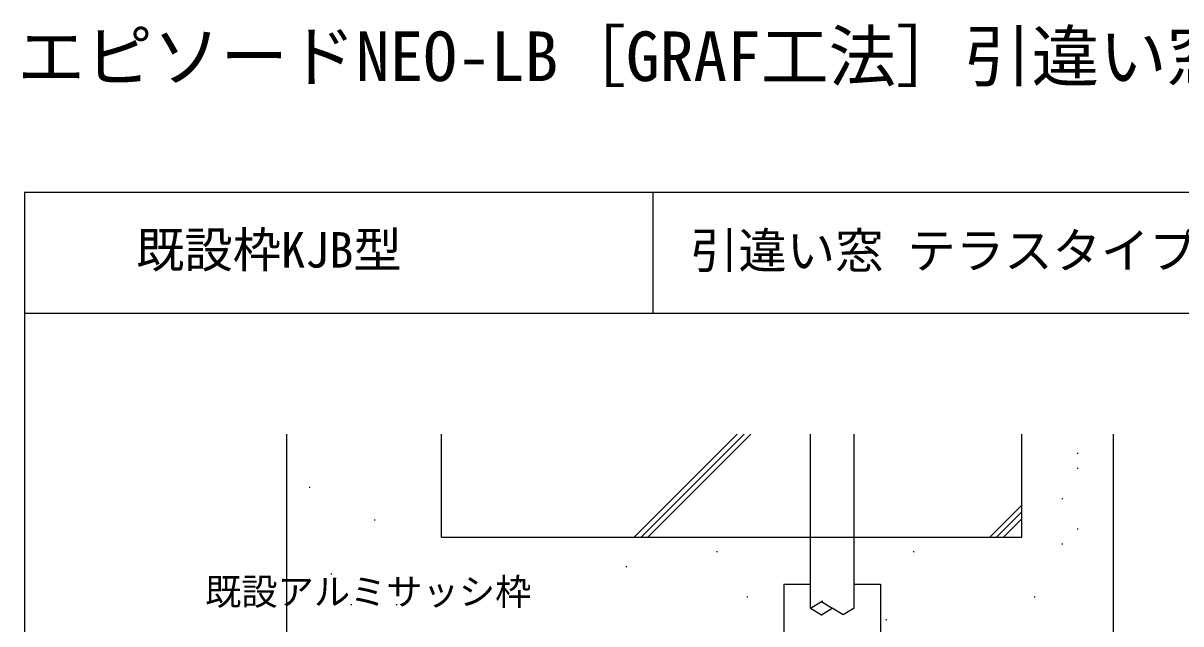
# Model space of a CAD drawing. Units: millimetres, scale not verified. Extents: x -437 to 438, y -281 to 279.
# Drawn here: x -437.1 to -197.6, y 154.5 to 278.7 of the extents above; entities that cross this region are included whole.
import ezdxf
from ezdxf.enums import TextEntityAlignment as Align

# ---------------------------------------------------------------- set-up
doc = ezdxf.new("R2010")
doc.units = ezdxf.units.MM
doc.header["$LTSCALE"] = 2
for name, color, linetype in [('0-1_USER1', 3, 'Continuous'), ('0-5_YKK_13', 4, 'Continuous'), ('0-7_YKK_D', 6, 'Continuous'), ('0-8_YKK_ZWAK', 7, 'Continuous'), ('0-9_YSS_K', 3, 'Continuous'), ('0-A_YSS_KE', 3, 'Continuous')]:
    doc.layers.add(name, color=color, linetype=linetype)
doc.styles.add('ＭＳ ゴシック', font='')
doc.styles.get('ＭＳ ゴシック').set_extended_font_data('MS Gothic')

msp = doc.modelspace()

# ---------------------------------------------------------------- linework, layer by layer
at = {"layer": '0-5_YKK_13'}
for p, q in [((-279.697, 162.7), (-279.697, 152.7)), ((-279.697, 162.7), (-274.197, 162.7)), ((-265.197, 162.7), (-259.697, 162.7)), ((-259.697, 162.7), (-259.697, 152.7)), ((-271.682, 159.1), (-271.947, 159.1))]:
    msp.add_line(p, q, dxfattribs=at)
for points in [[(-274.197, 157.7), (-274.197, 172.4), (-274.197, 193.7)], [(-265.197, 157.7), (-265.197, 172.4), (-265.197, 193.7)], [(-274.197, 157.7), (-271.947, 159.1), (-269.697, 157.7)], [(-274.197, 157.7), (-271.947, 156.3), (-269.697, 157.7)], [(-271.976, 156.3), (-271.962, 156.3), (-271.947, 156.3)], [(-265.197, 157.7), (-267.447, 156.3), (-269.697, 157.7)]]:
    msp.add_lwpolyline(points, dxfattribs=at)
at = {"layer": '0-8_YKK_ZWAK'}
for p, q in [((-436.8, 243.7), (-436.8, -281.3)), ((438.2, 243.7), (-436.8, 243.7)), ((-306.8, 243.7), (-306.8, 218.7)), ((438.2, 218.7), (-436.8, 218.7))]:
    msp.add_line(p, q, dxfattribs=at)
at = {"layer": '0-9_YSS_K'}
for p, q in [((-310.662, 172.4), (-289.362, 193.7)), ((-309.248, 172.4), (-287.948, 193.7)), ((-307.834, 172.4), (-286.534, 193.7)), ((-219.061, 189.775), (-218.861, 189.775)), ((-219.061, 186.646), (-218.861, 186.646)), ((-377.866, 182.707), (-377.666, 182.707)), ((-222.19, 180.388), (-221.99, 180.388)), ((-230.499, 179.024), (-237.123, 172.4)), ((-230.499, 177.609), (-235.709, 172.4)), ((-364.439, 175.993), (-364.239, 175.993)), ((-230.499, 176.195), (-234.295, 172.4)), ((-219.061, 174.13), (-218.861, 174.13)), ((-222.19, 171.001), (-221.99, 171.001)), ((-293.637, 169.436), (-293.437, 169.436)), ((-252.959, 169.436), (-252.759, 169.436)), ((-312.412, 166.307), (-312.212, 166.307)), ((-373.39, 164.804), (-373.19, 164.804)), ((-334.315, 163.178), (-334.115, 163.178)), ((-369.256, 158.485), (-369.056, 158.485)), ((-359.869, 158.485), (-359.669, 158.485)), ((-287.379, 160.049), (-287.179, 160.049)), ((-227.927, 160.049), (-227.727, 160.049)), ((-258.639, 155.356), (-258.439, 155.356))]:
    msp.add_line(p, q, dxfattribs=at)
at = {"layer": '0-A_YSS_KE'}
for p, q in [((-382.502, 135.4), (-382.502, 193.7)), ((-350.499, 172.4), (-350.499, 193.7)), ((-230.499, 172.4), (-230.499, 193.7)), ((-211.5, 145.437), (-211.5, 193.7)), ((-350.499, 172.4), (-230.499, 172.4))]:
    msp.add_line(p, q, dxfattribs=at)

# ---------------------------------------------------------------- texts
at = {"layer": '0-1_USER1', "style": 'ＭＳ ゴシック'}
for s, height, p in [('エピソードNEO-LB［GRAF工法］引違い窓（2枚建）', 10.26, (-438.229, 263.677)), ('既設枠KJB型', 7.331, (-413.703, 225.973)), ('引違い窓 テラスタイプ（2枚建） サポートハンドル 26㎜溝幅 S-5仕様', 7.331, (-299.106, 225.831))]:
    msp.add_text(s, height=height, dxfattribs=at).set_placement(p, align=Align.BOTTOM_LEFT)
at = {"layer": '0-7_YKK_D', "style": 'ＭＳ ゴシック'}
msp.add_text('既設アルミサッシ枠', height=5.499, dxfattribs=at).set_placement((-399.424, 156.718), align=Align.BOTTOM_LEFT)

doc.saveas('drawing.dxf')
